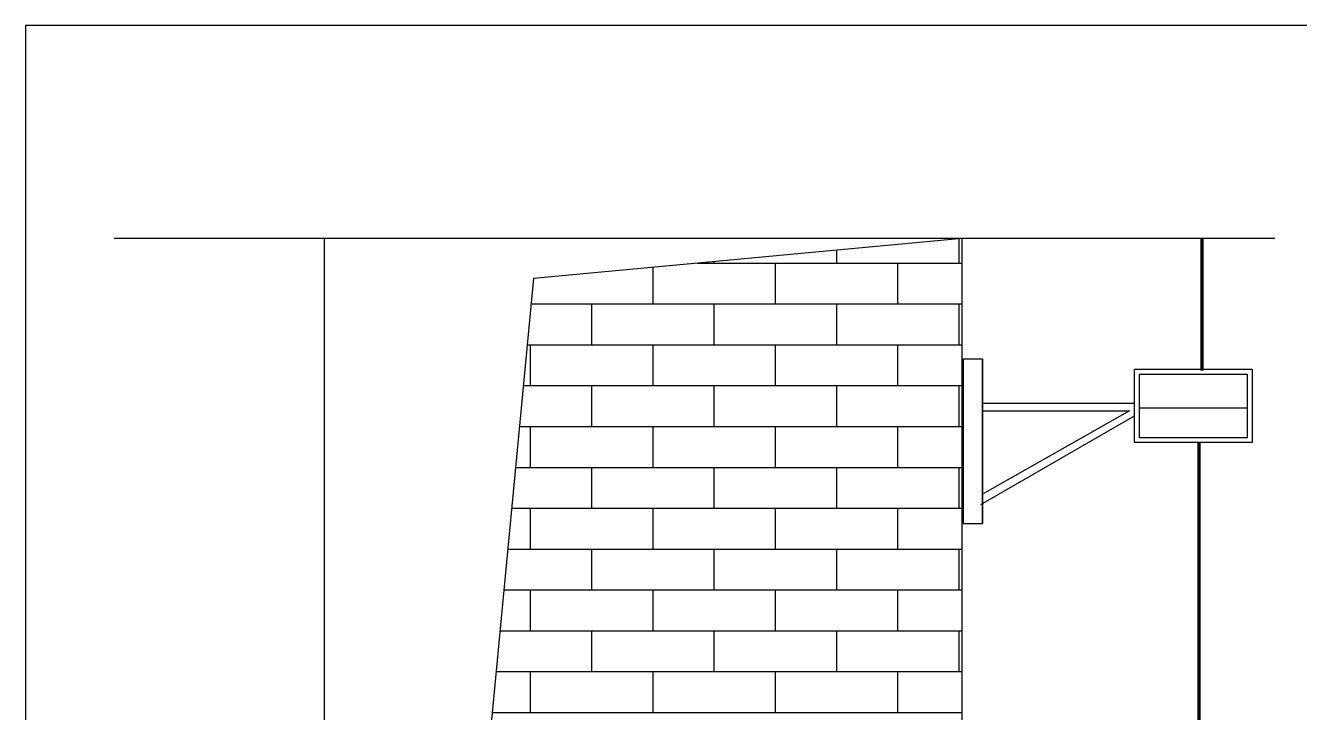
# Model space of a CAD drawing. Extents: x 0 to 0.08, y 0 to 0.13.
# Drawn here: x 0 to 0.04162, y 0.10778 to 0.1302 of the extents above; entities that cross this region are included whole.
import ezdxf

# ---------------------------------------------------------------- set-up
doc = ezdxf.new("R2010")
doc.units = 0
doc.header["$LTSCALE"] = 250
doc.header["$MEASUREMENT"] = 0
doc.linetypes.add('DASHDOT', pattern=[1, 0.5, -0.25, 0, -0.25])
doc.layers.get('0').update_dxf_attribs({"linetype": 'CONTINUOUS'})
doc.layers.add('PARA-RAIOS', color=7, linetype='CONTINUOUS')

# ---------------------------------------------------------------- blocks, each defined once
blk = doc.blocks.new('*X0')
at = {"color": 0}
for p, q in [((37400, 64674.7), (37400, 64717.1)), ((37800, 64674.7), (37800, 64754.3)), ((36945.8, 64674.7), (37810, 64674.7)), ((37000, 64674.7), (37000, 64679.8)), ((37200, 64541.4), (37200, 64674.7)), ((37600, 64541.4), (37600, 64674.7)), ((36800, 64541.4), (36800, 64661.2)), ((36401, 64541.4), (37810, 64541.4)), ((36600, 64408), (36600, 64541.4)), ((37000, 64408), (37000, 64541.4)), ((37400, 64408), (37400, 64541.4)), ((37800, 64408), (37800, 64541.4)), ((36388.3, 64408), (37810, 64408)), ((36400, 64274.7), (36400, 64408)), ((36800, 64274.7), (36800, 64408)), ((37200, 64274.7), (37200, 64408)), ((37600, 64274.7), (37600, 64408)), ((36375.7, 64274.7), (37810, 64274.7)), ((36600, 64141.3), (36600, 64274.7)), ((37000, 64141.3), (37000, 64274.7)), ((37400, 64141.3), (37400, 64274.7)), ((37800, 64141.3), (37800, 64274.7)), ((36363, 64141.3), (37810, 64141.3)), ((36400, 64008), (36400, 64141.3)), ((36800, 64008), (36800, 64141.3)), ((37200, 64008), (37200, 64141.3)), ((37600, 64008), (37600, 64141.3)), ((36350.3, 64008), (37810, 64008)), ((36600, 63874.6), (36600, 64008)), ((37000, 63874.6), (37000, 64008)), ((37400, 63874.6), (37400, 64008)), ((37800, 63874.6), (37800, 64008)), ((36337.7, 63874.6), (37810, 63874.6)), ((36400, 63741.3), (36400, 63874.6)), ((36800, 63741.3), (36800, 63874.6)), ((37200, 63741.3), (37200, 63874.6)), ((37600, 63741.3), (37600, 63874.6)), ((36325, 63741.3), (37810, 63741.3)), ((36600, 63607.9), (36600, 63741.3)), ((37000, 63607.9), (37000, 63741.3)), ((37400, 63607.9), (37400, 63741.3)), ((37800, 63607.9), (37800, 63741.3)), ((36312.4, 63607.9), (37810, 63607.9)), ((36400, 63474.6), (36400, 63607.9)), ((36800, 63474.6), (36800, 63607.9)), ((37200, 63474.6), (37200, 63607.9)), ((37600, 63474.6), (37600, 63607.9)), ((36299.7, 63474.6), (37810, 63474.6)), ((36600, 63341.2), (36600, 63474.6)), ((37000, 63341.2), (37000, 63474.6)), ((37400, 63341.2), (37400, 63474.6)), ((37800, 63341.2), (37800, 63474.6)), ((36287.1, 63341.2), (37810, 63341.2)), ((36400, 63207.9), (36400, 63341.2)), ((36800, 63207.9), (36800, 63341.2)), ((37200, 63207.9), (37200, 63341.2)), ((37600, 63207.9), (37600, 63341.2)), ((36274.4, 63207.9), (37810, 63207.9))]:
    blk.add_line(p, q, dxfattribs=at)

msp = doc.modelspace()

# ---------------------------------------------------------------- linework, layer by layer
at = {"layer": 'PARA-RAIOS'}
for p, q in [((0, 0.1302), (0, 0)), ((0.0803, 0.1302), (0, 0.1302)), ((0.030599, 0.123252), (0.016589, 0.121947)), ((0.0306, 0.0213), (0.0306, 0.123259)), ((0.016589, 0.121947), (0.01464, 0.101415)), ((0.031266, 0.119306), (0.030626, 0.119306)), ((0.030626, 0.119306), (0.030626, 0.114026)), ((0.031266, 0.119306), (0.031266, 0.113946)), ((0.031266, 0.118666), (0.031266, 0.119306)), ((0.031266, 0.113946), (0.031266, 0.118906)), ((0.036226, 0.118986), (0.040066, 0.118986)), ((0.036226, 0.116586), (0.036226, 0.118986)), ((0.036386, 0.118826), (0.039906, 0.118826)), ((0.036386, 0.116746), (0.036386, 0.118826)), ((0.039906, 0.118826), (0.039906, 0.116746)), ((0.040066, 0.118986), (0.040066, 0.116586)), ((0.031266, 0.118106), (0.031266, 0.117866)), ((0.036226, 0.117866), (0.031266, 0.117866)), ((0.031203, 0.114562), (0.036226, 0.117466)), ((0.031266, 0.117626), (0.036066, 0.117626)), ((0.036066, 0.117626), (0.031266, 0.114906)), ((0.039906, 0.117706), (0.036386, 0.117706)), ((0.040066, 0.116586), (0.036226, 0.116586)), ((0.039906, 0.116746), (0.036386, 0.116746)), ((0.031266, 0.115146), (0.031266, 0.114746)), ((0.030626, 0.114026), (0.030626, 0.113946)), ((0.030626, 0.113946), (0.031266, 0.113946))]:
    msp.add_line(p, q, dxfattribs=at)
at = {"layer": 'PARA-RAIOS', "linetype": 'DASHDOT'}
for p, q in [((0.0029, 0.123259), (0.040813, 0.123259)), ((0.009768, 0.069003), (0.009768, 0.123259))]:
    msp.add_line(p, q, dxfattribs=at)
at = {"layer": 'PARA-RAIOS', "const_width": 0.0001}
for points in [[(0.038431, 0.118938), (0.038431, 0.123252)], [(0.038332, 0.101072), (0.038332, 0.116594)]]:
    msp.add_lwpolyline(points, dxfattribs=at)

# ---------------------------------------------------------------- block references
at = {"layer": 'PARA-RAIOS', "xscale": 1e-05, "yscale": 1e-05, "zscale": 1e-05}
msp.add_blockref('*X0', (-0.3475, -0.5243), dxfattribs=at)

doc.saveas('drawing.dxf')
